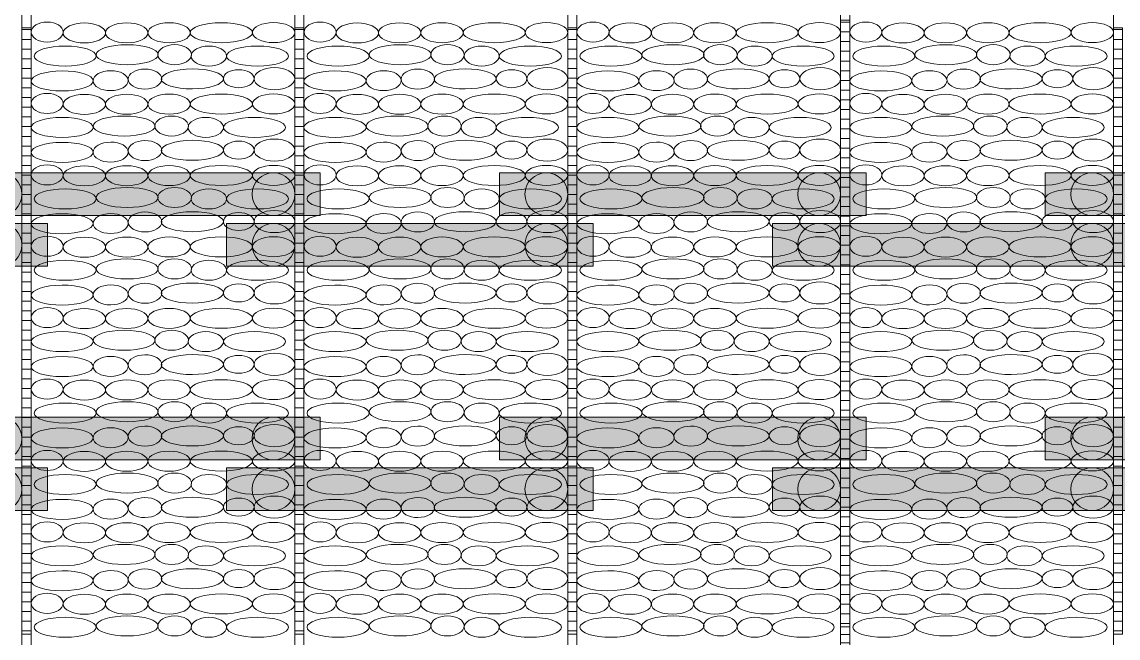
# Model space of a CAD drawing. Header units: inches. Extents: x 523 to 1492, y 69 to 539.
# Drawn here: x 813.8 to 849.68, y 355.06 to 375.24 of the extents above; entities that cross this region are included whole.
import ezdxf

# ---------------------------------------------------------------- set-up
doc = ezdxf.new("R2010")
doc.units = ezdxf.units.IN
doc.header["$MEASUREMENT"] = 0
pattern_1 = [(0, (17.8616, 0.25796), (1e-16, 0.3175), [])]

# ---------------------------------------------------------------- blocks, each defined once
blk = doc.blocks.new('Бут.полосы')
at = {"linetype": 'ByBlock', "lineweight": 15}
h = blk.add_hatch(dxfattribs=at)
h.set_pattern_fill('ANSI31', color=22, scale=0.1, angle=315, style=0)
h.set_pattern_definition(pattern_1)
h.paths.add_polyline_path([(1973.124, -4715.334), (1972.824, -4715.334), (1972.824, -4735.189), (1973.124, -4735.189)])
h = blk.add_hatch(dxfattribs=at)
h.set_pattern_fill('ANSI31', color=22, scale=0.1, angle=315, style=0)
h.set_pattern_definition([(0, (26.79356, 0.01436), (1e-16, 0.3175), [])])
h.paths.add_polyline_path([(1982.056, -4715.577), (1981.756, -4715.577), (1981.756, -4735.433), (1982.056, -4735.433)])
h = blk.add_hatch(dxfattribs=at)
h.set_pattern_fill('ANSI31', color=22, scale=0.1, angle=315, style=0)
h.set_pattern_definition([(0, (44.6572, 0.01436), (1e-16, 0.3175), [])])
h.paths.add_polyline_path([(1999.92, -4715.577), (1999.62, -4715.577), (1999.62, -4735.433), (1999.92, -4735.433)])
h = blk.add_hatch(dxfattribs=at)
h.set_pattern_fill('ANSI31', color=22, scale=0.1, angle=315, style=0)
h.set_pattern_definition([(0, (53.58904, 0.01436), (1e-16, 0.3175), [])])
h.paths.add_polyline_path([(2008.852, -4715.577), (2008.552, -4715.577), (2008.552, -4735.433), (2008.852, -4735.433)])
h = blk.add_hatch(dxfattribs=at)
h.set_pattern_fill('ANSI31', color=22, scale=0.1, angle=315, style=0)
h.set_pattern_definition([(0, (62.52087, 0.01436), (1e-16, 0.3175), [])])
h.paths.add_polyline_path([(2017.784, -4715.577), (2017.484, -4715.577), (2017.484, -4735.433), (2017.784, -4735.433)])
h = blk.add_hatch(dxfattribs=at)
h.set_pattern_fill('ANSI31', color=22, scale=0.1, angle=315, style=0)
h.set_pattern_definition(pattern_1)
h.paths.add_polyline_path([(1973.124, -4735.447), (1972.824, -4735.447), (1972.824, -4755.303), (1973.124, -4755.303)])
at = {"color": 7, "linetype": 'ByBlock', "lineweight": 15}
for points in [[(1973.124, -4775.784), (1981.756, -4775.784), (1981.756, -4691.934), (1973.124, -4691.934)], [(1990.988, -4776.027), (1999.62, -4776.027), (1999.62, -4691.934), (1990.988, -4691.934)], [(1999.92, -4776.027), (2008.552, -4776.027), (2008.552, -4691.934), (1999.92, -4691.934)], [(2008.852, -4776.027), (2017.484, -4776.027), (2017.484, -4691.934), (2008.852, -4691.934)], [(2017.784, -4776.027), (2026.416, -4776.027), (2026.416, -4691.934), (2017.784, -4691.934)]]:
    blk.add_lwpolyline(points, close=True, dxfattribs=at)
at = {"color": 22, "linetype": 'ByBlock', "lineweight": 15}
for points in [[(1973.124, -4715.334), (1972.824, -4715.334), (1972.824, -4735.189), (1973.124, -4735.189)], [(1982.056, -4715.577), (1981.756, -4715.577), (1981.756, -4735.433), (1982.056, -4735.433)], [(1999.92, -4715.577), (1999.62, -4715.577), (1999.62, -4735.433), (1999.92, -4735.433)], [(2008.852, -4715.577), (2008.552, -4715.577), (2008.552, -4735.433), (2008.852, -4735.433)], [(2017.784, -4715.577), (2017.484, -4715.577), (2017.484, -4735.433), (2017.784, -4735.433)], [(1973.124, -4735.447), (1972.824, -4735.447), (1972.824, -4755.303), (1973.124, -4755.303)]]:
    blk.add_lwpolyline(points, close=True, dxfattribs=at)
at = {"color": 253, "linetype": 'ByBlock', "lineweight": 15}
for centre, major_axis, ratio in [((1973.652, -4715.72), (-0.525, 0), 0.625314), ((1974.867, -4715.751), (0.694, 0), 0.47197), ((1976.255, -4715.747), (0.694, 0), 0.47197), ((1977.643, -4715.744), (0.694, 0), 0.47197), ((1979.353, -4715.741), (1.016, 0), 0.322367), ((1981.063, -4715.737), (0.694, 0), 0.47197), ((2000.448, -4715.72), (-0.525, 0), 0.625314), ((2001.663, -4715.751), (0.694, 0), 0.47197), ((2003.051, -4715.747), (0.694, 0), 0.47197), ((2004.438, -4715.744), (0.694, 0), 0.47197), ((2006.148, -4715.741), (1.016, 0), 0.322367), ((2007.858, -4715.737), (0.694, 0), 0.47197), ((2009.379, -4715.72), (-0.525, 0), 0.625314), ((2010.595, -4715.751), (0.694, 0), 0.47197), ((2011.982, -4715.747), (0.694, 0), 0.47197), ((2013.37, -4715.744), (0.694, 0), 0.47197), ((2015.08, -4715.741), (1.016, 0), 0.322367), ((2016.79, -4715.737), (0.694, 0), 0.47197), ((2018.311, -4715.72), (-0.525, 0), 0.625314), ((2019.527, -4715.751), (0.694, 0), 0.47197), ((2020.914, -4715.747), (0.694, 0), 0.47197), ((2022.302, -4715.744), (0.694, 0), 0.47197), ((2024.012, -4715.741), (1.016, 0), 0.322367), ((2025.722, -4715.737), (0.694, 0), 0.47197), ((1974.239, -4716.506), (1.016, 0), 0.322367), ((1976.271, -4716.461), (1.016, 0), 0.322367), ((1977.823, -4716.461), (0.549, 0), 0.596748), ((1980.534, -4716.506), (1.016, 0), 0.322367), ((2001.035, -4716.506), (1.016, 0), 0.322367), ((2003.067, -4716.461), (1.016, 0), 0.322367), ((2004.619, -4716.461), (0.549, 0), 0.596748), ((2007.329, -4716.506), (1.016, 0), 0.322367), ((2009.967, -4716.506), (1.016, 0), 0.322367), ((2011.999, -4716.461), (1.016, 0), 0.322367), ((2013.55, -4716.461), (0.549, 0), 0.596748), ((2016.261, -4716.506), (1.016, 0), 0.322367), ((2018.899, -4716.506), (1.016, 0), 0.322367), ((2020.931, -4716.461), (1.016, 0), 0.322367), ((2022.482, -4716.461), (0.549, 0), 0.596748), ((2025.193, -4716.506), (1.016, 0), 0.322367), ((1975.732, -4717.312), (0.575, 0.003), 0.569135), ((1979.921, -4717.247), (-0.502, 0), 0.586261), ((1981.09, -4717.247), (-0.667, 0), 0.543772), ((2002.527, -4717.312), (0.575, 0.003), 0.569135), ((2006.716, -4717.247), (-0.502, 0), 0.586261), ((2007.885, -4717.247), (-0.667, 0), 0.543772), ((2011.459, -4717.312), (0.575, 0.003), 0.569135), ((2015.648, -4717.247), (-0.502, 0), 0.586261), ((2016.817, -4717.247), (-0.667, 0), 0.543772), ((2020.391, -4717.312), (0.575, 0.003), 0.569135), ((2024.58, -4717.247), (-0.502, 0), 0.586261), ((2025.749, -4717.247), (-0.667, 0), 0.543772), ((1973.652, -4718.057), (-0.525, 0), 0.625314), ((1974.867, -4718.088), (0.694, 0), 0.47197), ((1976.255, -4718.084), (0.694, 0), 0.47197), ((1977.643, -4718.08), (0.694, 0), 0.47197), ((1979.353, -4718.077), (1.016, 0), 0.322367), ((1981.063, -4718.074), (0.694, 0), 0.47197), ((2000.448, -4718.057), (-0.525, 0), 0.625314), ((2001.663, -4718.088), (0.694, 0), 0.47197), ((2003.051, -4718.084), (0.694, 0), 0.47197), ((2004.438, -4718.08), (0.694, 0), 0.47197), ((2006.148, -4718.077), (1.016, 0), 0.322367), ((2007.858, -4718.074), (0.694, 0), 0.47197), ((2009.379, -4718.057), (-0.525, 0), 0.625314), ((2010.595, -4718.088), (0.694, 0), 0.47197), ((2011.982, -4718.084), (0.694, 0), 0.47197), ((2013.37, -4718.08), (0.694, 0), 0.47197), ((2015.08, -4718.077), (1.016, 0), 0.322367), ((2016.79, -4718.074), (0.694, 0), 0.47197), ((2018.311, -4718.057), (-0.525, 0), 0.625314), ((2019.527, -4718.088), (0.694, 0), 0.47197), ((2020.914, -4718.084), (0.694, 0), 0.47197), ((2022.302, -4718.08), (0.694, 0), 0.47197), ((2024.012, -4718.077), (1.016, 0), 0.322367), ((2025.722, -4718.074), (0.694, 0), 0.47197), ((1976.173, -4718.797), (1.016, 0), 0.322367), ((1977.724, -4718.797), (0.549, 0), 0.596748), ((2002.968, -4718.797), (1.016, 0), 0.322367), ((2004.52, -4718.797), (0.549, 0), 0.596748), ((2011.9, -4718.797), (1.016, 0), 0.322367), ((2013.452, -4718.797), (0.549, 0), 0.596748), ((2020.832, -4718.797), (1.016, 0), 0.322367), ((2022.384, -4718.797), (0.549, 0), 0.596748), ((1974.141, -4718.843), (1.016, 0), 0.322367), ((1980.435, -4718.843), (1.016, 0), 0.322367), ((2000.936, -4718.843), (1.016, 0), 0.322367), ((2007.23, -4718.843), (1.016, 0), 0.322367), ((2009.868, -4718.843), (1.016, 0), 0.322367), ((2016.162, -4718.843), (1.016, 0), 0.322367), ((2018.8, -4718.843), (1.016, 0), 0.322367), ((2025.094, -4718.843), (1.016, 0), 0.322367), ((1981.09, -4719.586), (-0.667, 0), 0.543772), ((2007.885, -4719.586), (-0.667, 0), 0.543772), ((2016.817, -4719.586), (-0.667, 0), 0.543772), ((2025.749, -4719.586), (-0.667, 0), 0.543772), ((1975.732, -4719.651), (0.575, 0.003), 0.569135), ((1979.921, -4719.586), (-0.502, 0), 0.586261), ((2002.527, -4719.651), (0.575, 0.003), 0.569135), ((2006.716, -4719.586), (-0.502, 0), 0.586261), ((2011.459, -4719.651), (0.575, 0.003), 0.569135), ((2015.648, -4719.586), (-0.502, 0), 0.586261), ((2020.391, -4719.651), (0.575, 0.003), 0.569135), ((2024.58, -4719.586), (-0.502, 0), 0.586261), ((1973.652, -4720.396), (-0.525, 0), 0.625314), ((1974.867, -4720.427), (0.694, 0), 0.47197), ((1976.255, -4720.423), (0.694, 0), 0.47197), ((1977.643, -4720.419), (0.694, 0), 0.47197), ((1979.353, -4720.416), (1.016, 0), 0.322367), ((1981.063, -4720.413), (0.694, 0), 0.47197), ((2000.448, -4720.396), (-0.525, 0), 0.625314), ((2001.663, -4720.427), (0.694, 0), 0.47197), ((2003.051, -4720.423), (0.694, 0), 0.47197), ((2004.438, -4720.419), (0.694, 0), 0.47197), ((2006.148, -4720.416), (1.016, 0), 0.322367), ((2007.858, -4720.413), (0.694, 0), 0.47197), ((2009.379, -4720.396), (-0.525, 0), 0.625314), ((2010.595, -4720.427), (0.694, 0), 0.47197), ((2011.982, -4720.423), (0.694, 0), 0.47197), ((2013.37, -4720.419), (0.694, 0), 0.47197), ((2015.08, -4720.416), (1.016, 0), 0.322367), ((2016.79, -4720.413), (0.694, 0), 0.47197), ((2018.311, -4720.396), (-0.525, 0), 0.625314), ((2019.527, -4720.427), (0.694, 0), 0.47197), ((2020.914, -4720.423), (0.694, 0), 0.47197), ((2022.302, -4720.419), (0.694, 0), 0.47197), ((2024.012, -4720.416), (1.016, 0), 0.322367), ((2025.722, -4720.413), (0.694, 0), 0.47197), ((1974.239, -4721.182), (1.016, 0), 0.322367), ((1976.271, -4721.136), (1.016, 0), 0.322367), ((1977.823, -4721.136), (0.549, 0), 0.596748), ((1980.534, -4721.182), (1.016, 0), 0.322367), ((2001.035, -4721.182), (1.016, 0), 0.322367), ((2003.067, -4721.136), (1.016, 0), 0.322367), ((2004.619, -4721.136), (0.549, 0), 0.596748), ((2007.329, -4721.182), (1.016, 0), 0.322367), ((2009.967, -4721.182), (1.016, 0), 0.322367), ((2011.999, -4721.136), (1.016, 0), 0.322367), ((2013.55, -4721.136), (0.549, 0), 0.596748), ((2016.261, -4721.182), (1.016, 0), 0.322367), ((2018.899, -4721.182), (1.016, 0), 0.322367), ((2020.931, -4721.136), (1.016, 0), 0.322367), ((2022.482, -4721.136), (0.549, 0), 0.596748), ((2025.193, -4721.182), (1.016, 0), 0.322367), ((1975.732, -4721.988), (0.575, 0.003), 0.569135), ((1979.921, -4721.923), (-0.502, 0), 0.586261), ((1981.09, -4721.923), (-0.667, 0), 0.543772), ((2002.527, -4721.988), (0.575, 0.003), 0.569135), ((2006.716, -4721.923), (-0.502, 0), 0.586261), ((2007.885, -4721.923), (-0.667, 0), 0.543772), ((2011.459, -4721.988), (0.575, 0.003), 0.569135), ((2015.648, -4721.923), (-0.502, 0), 0.586261), ((2016.817, -4721.923), (-0.667, 0), 0.543772), ((2020.391, -4721.988), (0.575, 0.003), 0.569135), ((2024.58, -4721.923), (-0.502, 0), 0.586261), ((2025.749, -4721.923), (-0.667, 0), 0.543772), ((1973.652, -4722.733), (-0.525, 0), 0.625314), ((1974.867, -4722.764), (0.694, 0), 0.47197), ((1976.255, -4722.76), (0.694, 0), 0.47197), ((1977.643, -4722.756), (0.694, 0), 0.47197), ((1979.353, -4722.753), (1.016, 0), 0.322367), ((1981.063, -4722.749), (0.694, 0), 0.47197), ((2000.448, -4722.733), (-0.525, 0), 0.625314), ((2001.663, -4722.764), (0.694, 0), 0.47197), ((2003.051, -4722.76), (0.694, 0), 0.47197), ((2004.438, -4722.756), (0.694, 0), 0.47197), ((2006.148, -4722.753), (1.016, 0), 0.322367), ((2007.858, -4722.749), (0.694, 0), 0.47197), ((2009.379, -4722.733), (-0.525, 0), 0.625314), ((2010.595, -4722.764), (0.694, 0), 0.47197), ((2011.982, -4722.76), (0.694, 0), 0.47197), ((2013.37, -4722.756), (0.694, 0), 0.47197), ((2015.08, -4722.753), (1.016, 0), 0.322367), ((2016.79, -4722.749), (0.694, 0), 0.47197), ((2018.311, -4722.733), (-0.525, 0), 0.625314), ((2019.527, -4722.764), (0.694, 0), 0.47197), ((2020.914, -4722.76), (0.694, 0), 0.47197), ((2022.302, -4722.756), (0.694, 0), 0.47197), ((2024.012, -4722.753), (1.016, 0), 0.322367), ((2025.722, -4722.749), (0.694, 0), 0.47197), ((1976.271, -4723.473), (1.016, 0), 0.322367), ((1977.823, -4723.473), (0.549, 0), 0.596748), ((2003.067, -4723.473), (1.016, 0), 0.322367), ((2004.619, -4723.473), (0.549, 0), 0.596748), ((2011.999, -4723.473), (1.016, 0), 0.322367), ((2013.55, -4723.473), (0.549, 0), 0.596748), ((2020.931, -4723.473), (1.016, 0), 0.322367), ((2022.482, -4723.473), (0.549, 0), 0.596748), ((1974.239, -4723.518), (1.016, 0), 0.322367), ((1980.534, -4723.518), (1.016, 0), 0.322367), ((2001.035, -4723.518), (1.016, 0), 0.322367), ((2007.329, -4723.518), (1.016, 0), 0.322367), ((2009.967, -4723.518), (1.016, 0), 0.322367), ((2016.261, -4723.518), (1.016, 0), 0.322367), ((2018.899, -4723.518), (1.016, 0), 0.322367), ((2025.193, -4723.518), (1.016, 0), 0.322367), ((1975.732, -4724.324), (0.575, 0.003), 0.569135), ((1979.921, -4724.259), (-0.502, 0), 0.586261), ((1981.09, -4724.259), (-0.667, 0), 0.543772), ((2002.527, -4724.324), (0.575, 0.003), 0.569135), ((2006.716, -4724.259), (-0.502, 0), 0.586261), ((2007.885, -4724.259), (-0.667, 0), 0.543772), ((2011.459, -4724.324), (0.575, 0.003), 0.569135), ((2015.648, -4724.259), (-0.502, 0), 0.586261), ((2016.817, -4724.259), (-0.667, 0), 0.543772), ((2020.391, -4724.324), (0.575, 0.003), 0.569135), ((2024.58, -4724.259), (-0.502, 0), 0.586261), ((2025.749, -4724.259), (-0.667, 0), 0.543772), ((1973.652, -4725.069), (-0.525, 0), 0.625314), ((1974.867, -4725.1), (0.694, 0), 0.47197), ((1976.255, -4725.097), (0.694, 0), 0.47197), ((1977.643, -4725.093), (0.694, 0), 0.47197), ((1979.353, -4725.09), (1.016, 0), 0.322367), ((1981.063, -4725.086), (0.694, 0), 0.47197), ((2000.448, -4725.069), (-0.525, 0), 0.625314), ((2001.663, -4725.1), (0.694, 0), 0.47197), ((2003.051, -4725.097), (0.694, 0), 0.47197), ((2004.438, -4725.093), (0.694, 0), 0.47197), ((2006.148, -4725.09), (1.016, 0), 0.322367), ((2007.858, -4725.086), (0.694, 0), 0.47197), ((2009.379, -4725.069), (-0.525, 0), 0.625314), ((2010.595, -4725.1), (0.694, 0), 0.47197), ((2011.982, -4725.097), (0.694, 0), 0.47197), ((2013.37, -4725.093), (0.694, 0), 0.47197), ((2015.08, -4725.09), (1.016, 0), 0.322367), ((2016.79, -4725.086), (0.694, 0), 0.47197), ((2018.311, -4725.069), (-0.525, 0), 0.625314), ((2019.527, -4725.1), (0.694, 0), 0.47197), ((2020.914, -4725.097), (0.694, 0), 0.47197), ((2022.302, -4725.093), (0.694, 0), 0.47197), ((2024.012, -4725.09), (1.016, 0), 0.322367), ((2025.722, -4725.086), (0.694, 0), 0.47197), ((1974.141, -4725.855), (1.016, 0), 0.322367), ((1976.173, -4725.81), (1.016, 0), 0.322367), ((1977.724, -4725.81), (0.549, 0), 0.596748), ((1980.435, -4725.855), (1.016, 0), 0.322367), ((2000.936, -4725.855), (1.016, 0), 0.322367), ((2002.968, -4725.81), (1.016, 0), 0.322367), ((2004.52, -4725.81), (0.549, 0), 0.596748), ((2007.23, -4725.855), (1.016, 0), 0.322367), ((2009.868, -4725.855), (1.016, 0), 0.322367), ((2011.9, -4725.81), (1.016, 0), 0.322367), ((2013.452, -4725.81), (0.549, 0), 0.596748), ((2016.162, -4725.855), (1.016, 0), 0.322367), ((2018.8, -4725.855), (1.016, 0), 0.322367), ((2020.832, -4725.81), (1.016, 0), 0.322367), ((2022.384, -4725.81), (0.549, 0), 0.596748), ((2025.094, -4725.855), (1.016, 0), 0.322367), ((1975.732, -4726.664), (0.575, 0.003), 0.569135), ((1979.921, -4726.598), (-0.502, 0), 0.586261), ((1981.09, -4726.598), (-0.667, 0), 0.543772), ((2002.527, -4726.664), (0.575, 0.003), 0.569135), ((2006.716, -4726.598), (-0.502, 0), 0.586261), ((2007.885, -4726.598), (-0.667, 0), 0.543772), ((2011.459, -4726.664), (0.575, 0.003), 0.569135), ((2015.648, -4726.598), (-0.502, 0), 0.586261), ((2016.817, -4726.598), (-0.667, 0), 0.543772), ((2020.391, -4726.664), (0.575, 0.003), 0.569135), ((2024.58, -4726.598), (-0.502, 0), 0.586261), ((2025.749, -4726.598), (-0.667, 0), 0.543772), ((1973.652, -4727.408), (-0.525, 0), 0.625314), ((1974.867, -4727.439), (0.694, 0), 0.47197), ((1976.255, -4727.436), (0.694, 0), 0.47197), ((1977.643, -4727.432), (0.694, 0), 0.47197), ((1979.353, -4727.429), (1.016, 0), 0.322367), ((1981.063, -4727.425), (0.694, 0), 0.47197), ((2000.448, -4727.408), (-0.525, 0), 0.625314), ((2001.663, -4727.439), (0.694, 0), 0.47197), ((2003.051, -4727.436), (0.694, 0), 0.47197), ((2004.438, -4727.432), (0.694, 0), 0.47197), ((2006.148, -4727.429), (1.016, 0), 0.322367), ((2007.858, -4727.425), (0.694, 0), 0.47197), ((2009.379, -4727.408), (-0.525, 0), 0.625314), ((2010.595, -4727.439), (0.694, 0), 0.47197), ((2011.982, -4727.436), (0.694, 0), 0.47197), ((2013.37, -4727.432), (0.694, 0), 0.47197), ((2015.08, -4727.429), (1.016, 0), 0.322367), ((2016.79, -4727.425), (0.694, 0), 0.47197), ((2018.311, -4727.408), (-0.525, 0), 0.625314), ((2019.527, -4727.439), (0.694, 0), 0.47197), ((2020.914, -4727.436), (0.694, 0), 0.47197), ((2022.302, -4727.432), (0.694, 0), 0.47197), ((2024.012, -4727.429), (1.016, 0), 0.322367), ((2025.722, -4727.425), (0.694, 0), 0.47197), ((1976.271, -4728.149), (1.016, 0), 0.322367), ((1977.823, -4728.149), (0.549, 0), 0.596748), ((2003.067, -4728.149), (1.016, 0), 0.322367), ((2004.619, -4728.149), (0.549, 0), 0.596748), ((2011.999, -4728.149), (1.016, 0), 0.322367), ((2013.55, -4728.149), (0.549, 0), 0.596748), ((2020.931, -4728.149), (1.016, 0), 0.322367), ((2022.482, -4728.149), (0.549, 0), 0.596748), ((1974.239, -4728.194), (1.016, 0), 0.322367), ((1980.534, -4728.194), (1.016, 0), 0.322367), ((2001.035, -4728.194), (1.016, 0), 0.322367), ((2007.329, -4728.194), (1.016, 0), 0.322367), ((2009.967, -4728.194), (1.016, 0), 0.322367), ((2016.261, -4728.194), (1.016, 0), 0.322367), ((2018.899, -4728.194), (1.016, 0), 0.322367), ((2025.193, -4728.194), (1.016, 0), 0.322367), ((1975.732, -4729), (0.575, 0.003), 0.569135), ((1979.921, -4728.935), (-0.502, 0), 0.586261), ((1981.09, -4728.935), (-0.667, 0), 0.543772), ((2002.527, -4729), (0.575, 0.003), 0.569135), ((2006.716, -4728.935), (-0.502, 0), 0.586261), ((2007.885, -4728.935), (-0.667, 0), 0.543772), ((2011.459, -4729), (0.575, 0.003), 0.569135), ((2015.648, -4728.935), (-0.502, 0), 0.586261), ((2016.817, -4728.935), (-0.667, 0), 0.543772), ((2020.391, -4729), (0.575, 0.003), 0.569135), ((2024.58, -4728.935), (-0.502, 0), 0.586261), ((2025.749, -4728.935), (-0.667, 0), 0.543772), ((1973.652, -4729.745), (-0.525, 0), 0.625314), ((1974.867, -4729.776), (0.694, 0), 0.47197), ((1976.255, -4729.772), (0.694, 0), 0.47197), ((1977.643, -4729.769), (0.694, 0), 0.47197), ((1979.353, -4729.765), (1.016, 0), 0.322367), ((1981.063, -4729.762), (0.694, 0), 0.47197), ((2000.448, -4729.745), (-0.525, 0), 0.625314), ((2001.663, -4729.776), (0.694, 0), 0.47197), ((2003.051, -4729.772), (0.694, 0), 0.47197), ((2004.438, -4729.769), (0.694, 0), 0.47197), ((2006.148, -4729.765), (1.016, 0), 0.322367), ((2007.858, -4729.762), (0.694, 0), 0.47197), ((2009.379, -4729.745), (-0.525, 0), 0.625314), ((2010.595, -4729.776), (0.694, 0), 0.47197), ((2011.982, -4729.772), (0.694, 0), 0.47197), ((2013.37, -4729.769), (0.694, 0), 0.47197), ((2015.08, -4729.765), (1.016, 0), 0.322367), ((2016.79, -4729.762), (0.694, 0), 0.47197), ((2018.311, -4729.745), (-0.525, 0), 0.625314), ((2019.527, -4729.776), (0.694, 0), 0.47197), ((2020.914, -4729.772), (0.694, 0), 0.47197), ((2022.302, -4729.769), (0.694, 0), 0.47197), ((2024.012, -4729.765), (1.016, 0), 0.322367), ((2025.722, -4729.762), (0.694, 0), 0.47197), ((1974.239, -4730.531), (1.016, 0), 0.322367), ((1976.271, -4730.486), (1.016, 0), 0.322367), ((1977.823, -4730.486), (0.549, 0), 0.596748), ((1980.534, -4730.531), (1.016, 0), 0.322367), ((2001.035, -4730.531), (1.016, 0), 0.322367), ((2003.067, -4730.486), (1.016, 0), 0.322367), ((2004.619, -4730.486), (0.549, 0), 0.596748), ((2007.329, -4730.531), (1.016, 0), 0.322367), ((2009.967, -4730.531), (1.016, 0), 0.322367), ((2011.999, -4730.486), (1.016, 0), 0.322367), ((2013.55, -4730.486), (0.549, 0), 0.596748), ((2016.261, -4730.531), (1.016, 0), 0.322367), ((2018.899, -4730.531), (1.016, 0), 0.322367), ((2020.931, -4730.486), (1.016, 0), 0.322367), ((2022.482, -4730.486), (0.549, 0), 0.596748), ((2025.193, -4730.531), (1.016, 0), 0.322367), ((1975.732, -4731.337), (0.575, 0.003), 0.569135), ((1979.921, -4731.272), (-0.502, 0), 0.586261), ((1981.09, -4731.272), (-0.667, 0), 0.543772), ((2002.527, -4731.337), (0.575, 0.003), 0.569135), ((2006.716, -4731.272), (-0.502, 0), 0.586261), ((2007.885, -4731.272), (-0.667, 0), 0.543772), ((2011.459, -4731.337), (0.575, 0.003), 0.569135), ((2015.648, -4731.272), (-0.502, 0), 0.586261), ((2016.817, -4731.272), (-0.667, 0), 0.543772), ((2020.391, -4731.337), (0.575, 0.003), 0.569135), ((2024.58, -4731.272), (-0.502, 0), 0.586261), ((2025.749, -4731.272), (-0.667, 0), 0.543772), ((1973.652, -4732.082), (-0.525, 0), 0.625314), ((1974.867, -4732.113), (0.694, 0), 0.47197), ((1976.255, -4732.109), (0.694, 0), 0.47197), ((1977.643, -4732.105), (0.694, 0), 0.47197), ((1979.353, -4732.102), (1.016, 0), 0.322367), ((1981.063, -4732.098), (0.694, 0), 0.47197), ((2000.448, -4732.082), (-0.525, 0), 0.625314), ((2001.663, -4732.113), (0.694, 0), 0.47197), ((2003.051, -4732.109), (0.694, 0), 0.47197), ((2004.438, -4732.105), (0.694, 0), 0.47197), ((2006.148, -4732.102), (1.016, 0), 0.322367), ((2007.858, -4732.098), (0.694, 0), 0.47197), ((2009.379, -4732.082), (-0.525, 0), 0.625314), ((2010.595, -4732.113), (0.694, 0), 0.47197), ((2011.982, -4732.109), (0.694, 0), 0.47197), ((2013.37, -4732.105), (0.694, 0), 0.47197), ((2015.08, -4732.102), (1.016, 0), 0.322367), ((2016.79, -4732.098), (0.694, 0), 0.47197), ((2018.311, -4732.082), (-0.525, 0), 0.625314), ((2019.527, -4732.113), (0.694, 0), 0.47197), ((2020.914, -4732.109), (0.694, 0), 0.47197), ((2022.302, -4732.105), (0.694, 0), 0.47197), ((2024.012, -4732.102), (1.016, 0), 0.322367), ((2025.722, -4732.098), (0.694, 0), 0.47197), ((1976.173, -4732.822), (1.016, 0), 0.322367), ((1977.724, -4732.822), (0.549, 0), 0.596748), ((2002.968, -4732.822), (1.016, 0), 0.322367), ((2004.52, -4732.822), (0.549, 0), 0.596748), ((2011.9, -4732.822), (1.016, 0), 0.322367), ((2013.452, -4732.822), (0.549, 0), 0.596748), ((2020.832, -4732.822), (1.016, 0), 0.322367), ((2022.384, -4732.822), (0.549, 0), 0.596748), ((1974.141, -4732.867), (1.016, 0), 0.322367), ((1980.435, -4732.867), (1.016, 0), 0.322367), ((2000.936, -4732.867), (1.016, 0), 0.322367), ((2007.23, -4732.867), (1.016, 0), 0.322367), ((2009.868, -4732.867), (1.016, 0), 0.322367), ((2016.162, -4732.867), (1.016, 0), 0.322367), ((2018.8, -4732.867), (1.016, 0), 0.322367), ((2025.094, -4732.867), (1.016, 0), 0.322367), ((1975.732, -4733.676), (0.575, 0.003), 0.569135), ((1979.921, -4733.611), (-0.502, 0), 0.586261), ((1981.09, -4733.611), (-0.667, 0), 0.543772), ((2002.527, -4733.676), (0.575, 0.003), 0.569135), ((2006.716, -4733.611), (-0.502, 0), 0.586261), ((2007.885, -4733.611), (-0.667, 0), 0.543772), ((2011.459, -4733.676), (0.575, 0.003), 0.569135), ((2015.648, -4733.611), (-0.502, 0), 0.586261), ((2016.817, -4733.611), (-0.667, 0), 0.543772), ((2020.391, -4733.676), (0.575, 0.003), 0.569135), ((2024.58, -4733.611), (-0.502, 0), 0.586261), ((2025.749, -4733.611), (-0.667, 0), 0.543772), ((1973.652, -4734.421), (-0.525, 0), 0.625314), ((1974.867, -4734.452), (0.694, 0), 0.47197), ((1976.255, -4734.448), (0.694, 0), 0.47197), ((1977.643, -4734.444), (0.694, 0), 0.47197), ((1979.353, -4734.441), (1.016, 0), 0.322367), ((1981.063, -4734.438), (0.694, 0), 0.47197), ((2000.448, -4734.421), (-0.525, 0), 0.625314), ((2001.663, -4734.452), (0.694, 0), 0.47197), ((2003.051, -4734.448), (0.694, 0), 0.47197), ((2004.438, -4734.444), (0.694, 0), 0.47197), ((2006.148, -4734.441), (1.016, 0), 0.322367), ((2007.858, -4734.438), (0.694, 0), 0.47197), ((2009.379, -4734.421), (-0.525, 0), 0.625314), ((2010.595, -4734.452), (0.694, 0), 0.47197), ((2011.982, -4734.448), (0.694, 0), 0.47197), ((2013.37, -4734.444), (0.694, 0), 0.47197), ((2015.08, -4734.441), (1.016, 0), 0.322367), ((2016.79, -4734.438), (0.694, 0), 0.47197), ((2018.311, -4734.421), (-0.525, 0), 0.625314), ((2019.527, -4734.452), (0.694, 0), 0.47197), ((2020.914, -4734.448), (0.694, 0), 0.47197), ((2022.302, -4734.444), (0.694, 0), 0.47197), ((2024.012, -4734.441), (1.016, 0), 0.322367), ((2025.722, -4734.438), (0.694, 0), 0.47197), ((1974.239, -4735.206), (1.016, 0), 0.322367), ((1976.271, -4735.161), (1.016, 0), 0.322367), ((1977.823, -4735.161), (0.549, 0), 0.596748), ((1980.534, -4735.206), (1.016, 0), 0.322367), ((2001.035, -4735.206), (1.016, 0), 0.322367), ((2003.067, -4735.161), (1.016, 0), 0.322367), ((2004.619, -4735.161), (0.549, 0), 0.596748), ((2007.329, -4735.206), (1.016, 0), 0.322367), ((2009.967, -4735.206), (1.016, 0), 0.322367), ((2011.999, -4735.161), (1.016, 0), 0.322367), ((2013.55, -4735.161), (0.549, 0), 0.596748), ((2016.261, -4735.206), (1.016, 0), 0.322367), ((2018.899, -4735.206), (1.016, 0), 0.322367), ((2020.931, -4735.161), (1.016, 0), 0.322367), ((2022.482, -4735.161), (0.549, 0), 0.596748), ((2025.193, -4735.206), (1.016, 0), 0.322367)]:
    blk.add_ellipse(centre, major_axis=major_axis, ratio=ratio, dxfattribs=at)
at = {"color": 253, "linetype": 'ByBlock', "lineweight": 15, "extrusion": (0, 0, -1)}
for centre, major_axis, ratio in [((1978.942, -4716.506), (-0.575, 0), 0.569135), ((2005.738, -4716.506), (-0.575, 0), 0.569135), ((2014.67, -4716.506), (-0.575, 0), 0.569135), ((2023.602, -4716.506), (-0.575, 0), 0.569135), ((1974.14, -4717.32), (-1.016, -0.005), 0.322367), ((1976.851, -4717.261), (-0.549, -0.003), 0.596748), ((1978.402, -4717.253), (-1.016, -0.005), 0.322367), ((2000.936, -4717.32), (-1.016, -0.005), 0.322367), ((2003.646, -4717.261), (-0.549, -0.003), 0.596748), ((2005.198, -4717.253), (-1.016, -0.005), 0.322367), ((2009.868, -4717.32), (-1.016, -0.005), 0.322367), ((2012.578, -4717.261), (-0.549, -0.003), 0.596748), ((2014.13, -4717.253), (-1.016, -0.005), 0.322367), ((2018.8, -4717.32), (-1.016, -0.005), 0.322367), ((2021.51, -4717.261), (-0.549, -0.003), 0.596748), ((2023.062, -4717.253), (-1.016, -0.005), 0.322367), ((1978.844, -4718.843), (-0.575, 0), 0.569135), ((2005.639, -4718.843), (-0.575, 0), 0.569135), ((2014.571, -4718.843), (-0.575, 0), 0.569135), ((2023.503, -4718.843), (-0.575, 0), 0.569135), ((1974.14, -4719.659), (-1.016, -0.005), 0.322367), ((1976.851, -4719.6), (-0.549, -0.003), 0.596748), ((1978.402, -4719.592), (-1.016, -0.005), 0.322367), ((2000.936, -4719.659), (-1.016, -0.005), 0.322367), ((2003.646, -4719.6), (-0.549, -0.003), 0.596748), ((2005.198, -4719.592), (-1.016, -0.005), 0.322367), ((2009.868, -4719.659), (-1.016, -0.005), 0.322367), ((2012.578, -4719.6), (-0.549, -0.003), 0.596748), ((2014.13, -4719.592), (-1.016, -0.005), 0.322367), ((2018.8, -4719.659), (-1.016, -0.005), 0.322367), ((2021.51, -4719.6), (-0.549, -0.003), 0.596748), ((2023.062, -4719.592), (-1.016, -0.005), 0.322367), ((1978.942, -4721.182), (-0.575, 0), 0.569135), ((2005.738, -4721.182), (-0.575, 0), 0.569135), ((2014.67, -4721.182), (-0.575, 0), 0.569135), ((2023.602, -4721.182), (-0.575, 0), 0.569135), ((1974.14, -4721.996), (-1.016, -0.005), 0.322367), ((1976.851, -4721.937), (-0.549, -0.003), 0.596748), ((1978.402, -4721.929), (-1.016, -0.005), 0.322367), ((2000.936, -4721.996), (-1.016, -0.005), 0.322367), ((2003.646, -4721.937), (-0.549, -0.003), 0.596748), ((2005.198, -4721.929), (-1.016, -0.005), 0.322367), ((2009.868, -4721.996), (-1.016, -0.005), 0.322367), ((2012.578, -4721.937), (-0.549, -0.003), 0.596748), ((2014.13, -4721.929), (-1.016, -0.005), 0.322367), ((2018.8, -4721.996), (-1.016, -0.005), 0.322367), ((2021.51, -4721.937), (-0.549, -0.003), 0.596748), ((2023.062, -4721.929), (-1.016, -0.005), 0.322367), ((1978.942, -4723.518), (-0.575, 0), 0.569135), ((2005.738, -4723.518), (-0.575, 0), 0.569135), ((2014.67, -4723.518), (-0.575, 0), 0.569135), ((2023.602, -4723.518), (-0.575, 0), 0.569135), ((1974.14, -4724.333), (-1.016, -0.005), 0.322367), ((1976.851, -4724.273), (-0.549, -0.003), 0.596748), ((1978.402, -4724.265), (-1.016, -0.005), 0.322367), ((2000.936, -4724.333), (-1.016, -0.005), 0.322367), ((2003.646, -4724.273), (-0.549, -0.003), 0.596748), ((2005.198, -4724.265), (-1.016, -0.005), 0.322367), ((2009.868, -4724.333), (-1.016, -0.005), 0.322367), ((2012.578, -4724.273), (-0.549, -0.003), 0.596748), ((2014.13, -4724.265), (-1.016, -0.005), 0.322367), ((2018.8, -4724.333), (-1.016, -0.005), 0.322367), ((2021.51, -4724.273), (-0.549, -0.003), 0.596748), ((2023.062, -4724.265), (-1.016, -0.005), 0.322367), ((1978.844, -4725.855), (-0.575, 0), 0.569135), ((2005.639, -4725.855), (-0.575, 0), 0.569135), ((2014.571, -4725.855), (-0.575, 0), 0.569135), ((2023.503, -4725.855), (-0.575, 0), 0.569135), ((1974.14, -4726.672), (-1.016, -0.005), 0.322367), ((1976.851, -4726.613), (-0.549, -0.003), 0.596748), ((1978.402, -4726.605), (-1.016, -0.005), 0.322367), ((2000.936, -4726.672), (-1.016, -0.005), 0.322367), ((2003.646, -4726.613), (-0.549, -0.003), 0.596748), ((2005.198, -4726.605), (-1.016, -0.005), 0.322367), ((2009.868, -4726.672), (-1.016, -0.005), 0.322367), ((2012.578, -4726.613), (-0.549, -0.003), 0.596748), ((2014.13, -4726.605), (-1.016, -0.005), 0.322367), ((2018.8, -4726.672), (-1.016, -0.005), 0.322367), ((2021.51, -4726.613), (-0.549, -0.003), 0.596748), ((2023.062, -4726.605), (-1.016, -0.005), 0.322367), ((1978.942, -4728.194), (-0.575, 0), 0.569135), ((2005.738, -4728.194), (-0.575, 0), 0.569135), ((2014.67, -4728.194), (-0.575, 0), 0.569135), ((2023.602, -4728.194), (-0.575, 0), 0.569135), ((1974.14, -4729.008), (-1.016, -0.005), 0.322367), ((1976.851, -4728.949), (-0.549, -0.003), 0.596748), ((1978.402, -4728.941), (-1.016, -0.005), 0.322367), ((2000.936, -4729.008), (-1.016, -0.005), 0.322367), ((2003.646, -4728.949), (-0.549, -0.003), 0.596748), ((2005.198, -4728.941), (-1.016, -0.005), 0.322367), ((2009.868, -4729.008), (-1.016, -0.005), 0.322367), ((2012.578, -4728.949), (-0.549, -0.003), 0.596748), ((2014.13, -4728.941), (-1.016, -0.005), 0.322367), ((2018.8, -4729.008), (-1.016, -0.005), 0.322367), ((2021.51, -4728.949), (-0.549, -0.003), 0.596748), ((2023.062, -4728.941), (-1.016, -0.005), 0.322367), ((1978.942, -4730.531), (-0.575, 0), 0.569135), ((2005.738, -4730.531), (-0.575, 0), 0.569135), ((2014.67, -4730.531), (-0.575, 0), 0.569135), ((2023.602, -4730.531), (-0.575, 0), 0.569135), ((1974.14, -4731.345), (-1.016, -0.005), 0.322367), ((1976.851, -4731.286), (-0.549, -0.003), 0.596748), ((1978.402, -4731.278), (-1.016, -0.005), 0.322367), ((2000.936, -4731.345), (-1.016, -0.005), 0.322367), ((2003.646, -4731.286), (-0.549, -0.003), 0.596748), ((2005.198, -4731.278), (-1.016, -0.005), 0.322367), ((2009.868, -4731.345), (-1.016, -0.005), 0.322367), ((2012.578, -4731.286), (-0.549, -0.003), 0.596748), ((2014.13, -4731.278), (-1.016, -0.005), 0.322367), ((2018.8, -4731.345), (-1.016, -0.005), 0.322367), ((2021.51, -4731.286), (-0.549, -0.003), 0.596748), ((2023.062, -4731.278), (-1.016, -0.005), 0.322367), ((1978.844, -4732.867), (-0.575, 0), 0.569135), ((2005.639, -4732.867), (-0.575, 0), 0.569135), ((2014.571, -4732.867), (-0.575, 0), 0.569135), ((2023.503, -4732.867), (-0.575, 0), 0.569135), ((1974.14, -4733.684), (-1.016, -0.005), 0.322367), ((1976.851, -4733.625), (-0.549, -0.003), 0.596748), ((1978.402, -4733.617), (-1.016, -0.005), 0.322367), ((2000.936, -4733.684), (-1.016, -0.005), 0.322367), ((2003.646, -4733.625), (-0.549, -0.003), 0.596748), ((2005.198, -4733.617), (-1.016, -0.005), 0.322367), ((2009.868, -4733.684), (-1.016, -0.005), 0.322367), ((2012.578, -4733.625), (-0.549, -0.003), 0.596748), ((2014.13, -4733.617), (-1.016, -0.005), 0.322367), ((2018.8, -4733.684), (-1.016, -0.005), 0.322367), ((2021.51, -4733.625), (-0.549, -0.003), 0.596748), ((2023.062, -4733.617), (-1.016, -0.005), 0.322367), ((1978.942, -4735.206), (-0.575, 0), 0.569135), ((2005.738, -4735.206), (-0.575, 0), 0.569135), ((2014.67, -4735.206), (-0.575, 0), 0.569135), ((2023.602, -4735.206), (-0.575, 0), 0.569135)]:
    blk.add_ellipse(centre, major_axis=major_axis, ratio=ratio, dxfattribs=at)
blk = doc.blocks.new('S - 140')
at = {"linetype": 'ByBlock', "lineweight": 15}
h = blk.add_hatch(color=7, dxfattribs=at)
edge = h.paths.add_edge_path()
edge.add_arc((1417, -1396.7), 70, 0, 360)
at = {"color": 7, "linetype": 'ByBlock', "lineweight": 15}
blk.add_circle((1417, -1396.7), 70, dxfattribs=at)
blk = doc.blocks.new('2 стойки под брус')
at = {"linetype": 'ByBlock', "lineweight": 15}
blk.add_hatch(color=254, dxfattribs=at).paths.add_polyline_path([(1908.082, -1350.965), (1908.082, -1349.565), (1920.082, -1349.565), (1920.082, -1350.965)])
at = {"color": 7, "linetype": 'ByBlock', "lineweight": 15}
blk.add_lwpolyline([(1908.082, -1350.965), (1908.082, -1349.565), (1920.082, -1349.565), (1920.082, -1350.965), (1908.082, -1350.965)], dxfattribs=at)
at = {"color": 7, "linetype": 'ByBlock', "lineweight": 15, "xscale": 0.009999999999990905, "yscale": 0.009999999999990905, "zscale": 0.009999999999990905}
for p in [(1895.447, -1336.298), (1904.379, -1336.298)]:
    blk.add_blockref('S - 140', p, dxfattribs=at)

msp = doc.modelspace()

# ---------------------------------------------------------------- block references
at = {"color": 7, "linetype": 'ByBlock', "lineweight": 15}
for name, p in [('Бут.полосы', (-1185.818, 5090.624)), ('Бут.полосы', (-1132.227, 5090.624)), ('2 стойки под брус', (-1096.514, 1719.862)), ('2 стойки под брус', (-1078.65, 1719.862)), ('2 стойки под брус', (-1060.787, 1719.862)), ('2 стойки под брус', (-1096.514, 1711.862)), ('2 стойки под брус', (-1078.65, 1711.862)), ('2 стойки под брус', (-1060.787, 1711.862))]:
    msp.add_blockref(name, p, dxfattribs=at)
at = {"color": 7, "linetype": 'ByBlock', "lineweight": 15, "xscale": -1, "rotation": 180}
for p in [(-1105.446, -982.326), (-1087.582, -982.326), (-1069.718, -982.326), (-1105.446, -990.326), (-1087.582, -990.326), (-1069.718, -990.326)]:
    msp.add_blockref('2 стойки под брус', p, dxfattribs=at)

doc.saveas('drawing.dxf')
